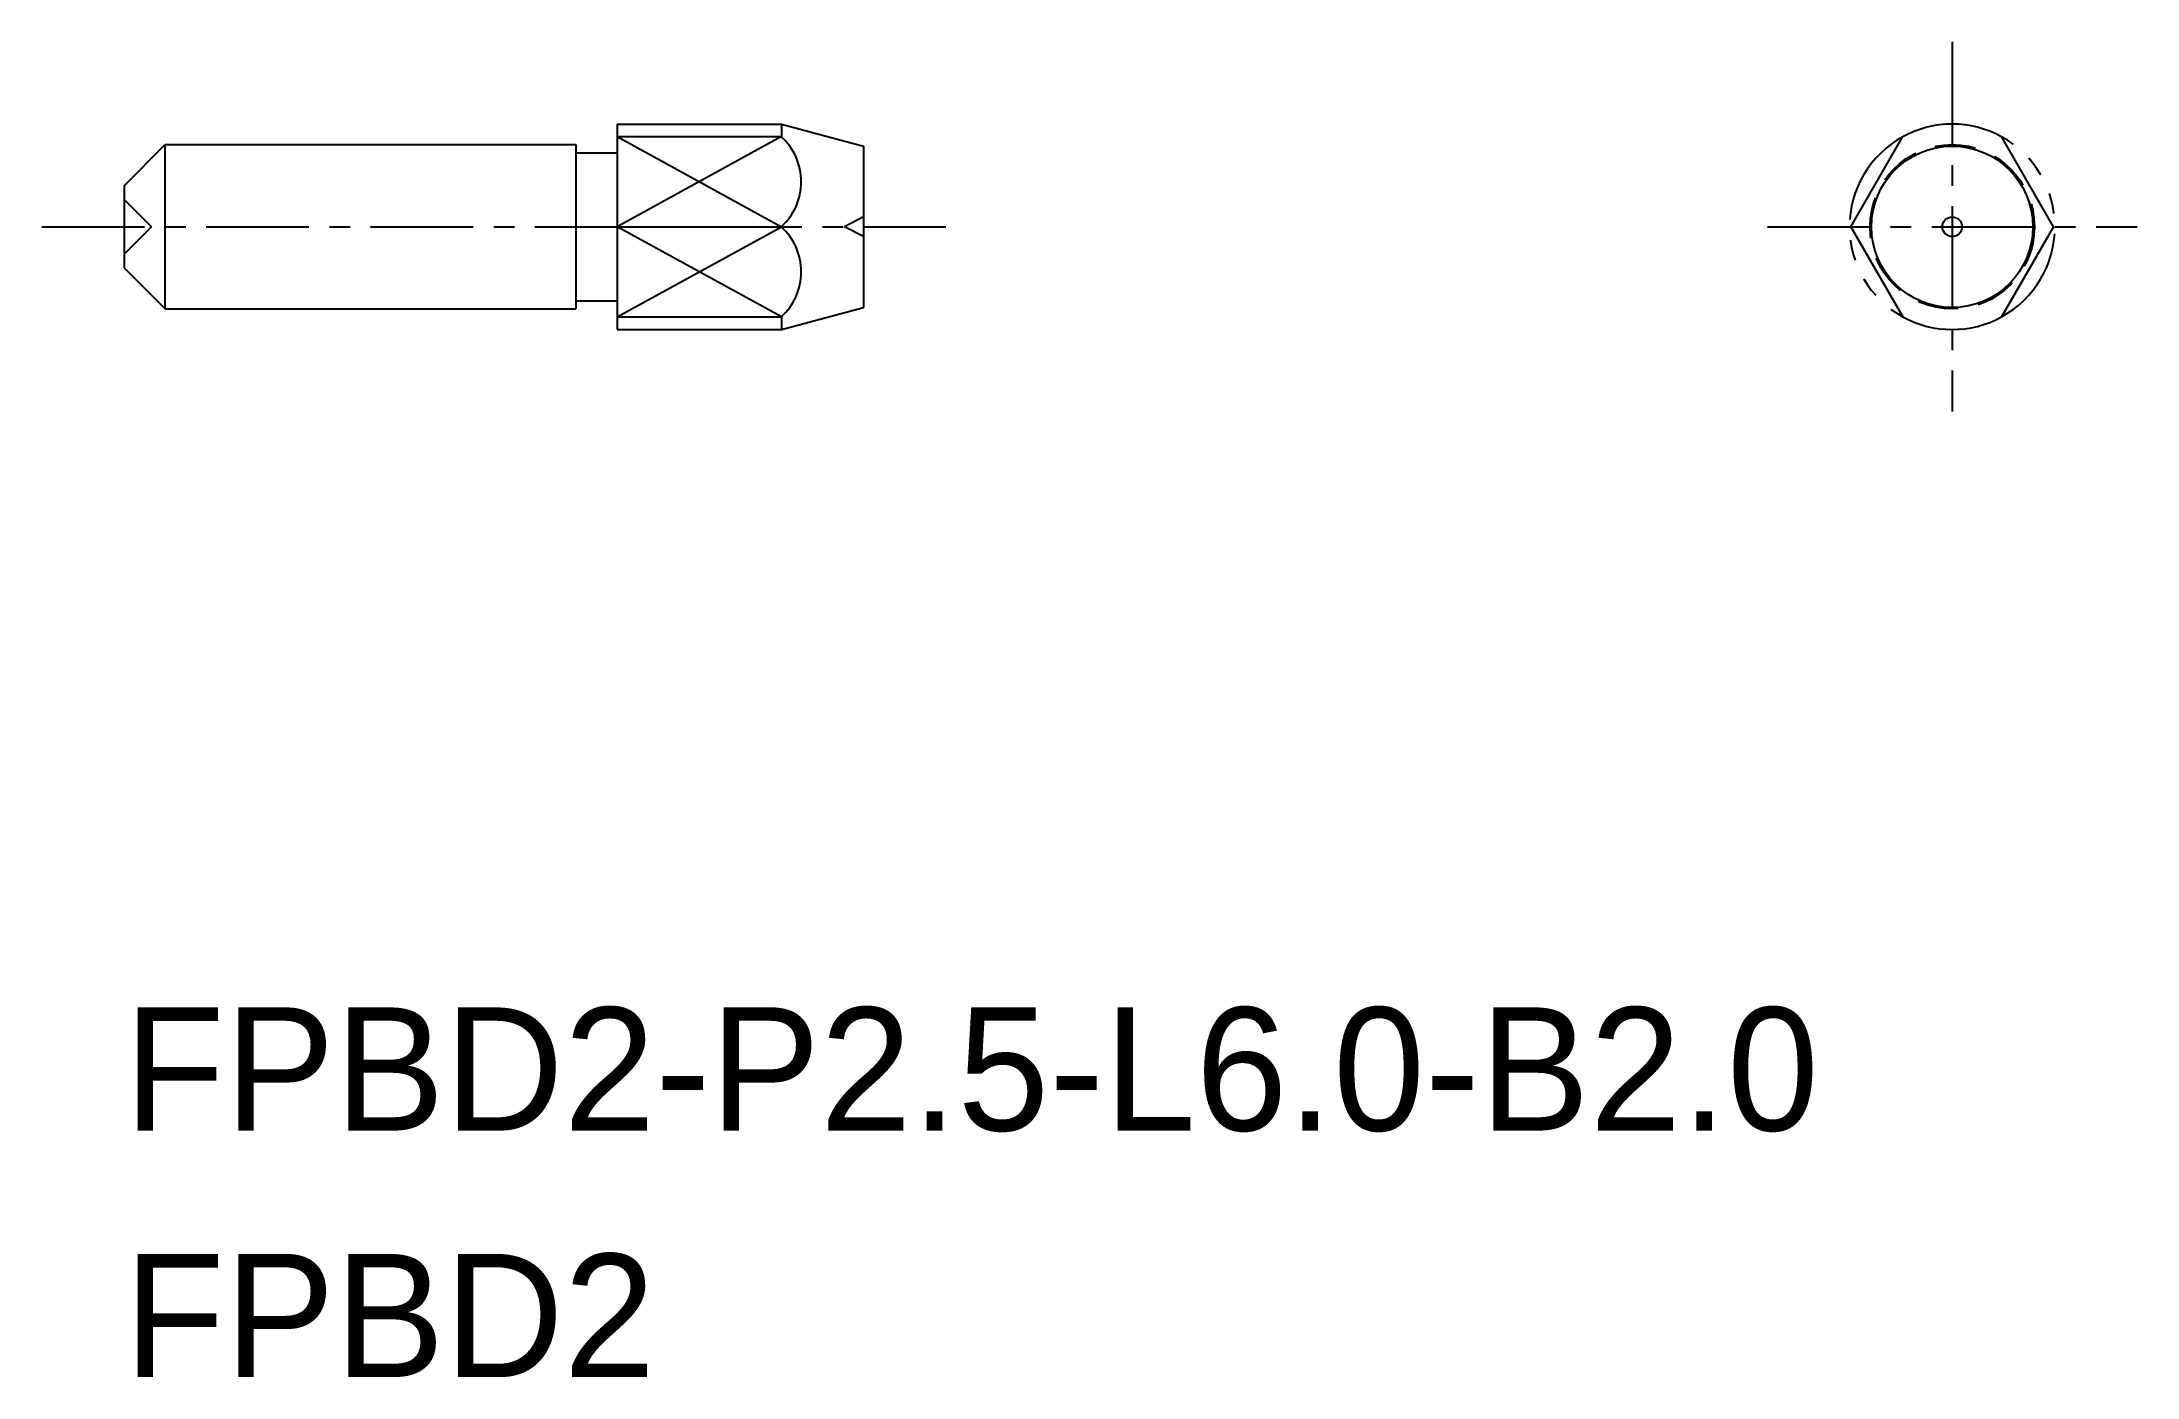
# Model space of a CAD drawing. Extents: x -1567.2 to -1541.7, y -427.6 to -411.3.
import ezdxf

# ---------------------------------------------------------------- set-up
doc = ezdxf.new("R2010")
doc.units = 0
for name, pattern in [('CENTER', [2, 1.25, -0.25, 0.25, -0.25]), ('DASHED', [0.75, 0.5, -0.25]), ('PHANTOM', [2.5, 1.25, -0.25, 0.25, -0.25, 0.25, -0.25])]:
    doc.linetypes.add(name, pattern=pattern)
doc.layers.get('0').update_dxf_attribs({"linetype": 'CONTINUOUS'})
doc.layers.add('CENTER', color=1, linetype='CENTER')

msp = doc.modelspace()

# ---------------------------------------------------------------- linework, layer by layer
at = {"color": 7, "linetype": 'CONTINUOUS'}
for p, q in [((-1560.152, -412.33), (-1558.152, -412.33)), ((-1560.152, -412.33), (-1560.152, -414.83)), ((-1558.152, -412.33), (-1558.152, -412.483)), ((-1558.152, -412.33), (-1557.152, -412.598)), ((-1566.152, -413.08), (-1565.652, -412.58)), ((-1565.652, -414.58), (-1565.652, -412.58)), ((-1565.652, -412.58), (-1560.652, -412.58)), ((-1560.652, -412.58), (-1560.652, -414.58)), ((-1560.152, -412.483), (-1558.152, -412.483)), ((-1545.135, -413.58), (-1544.502, -412.483)), ((-1542.669, -413.58), (-1543.302, -412.483)), ((-1560.652, -412.68), (-1560.152, -412.68)), ((-1557.152, -412.598), (-1557.152, -414.562)), ((-1566.152, -413.08), (-1566.152, -414.08)), ((-1560.152, -413.58), (-1558.152, -413.58)), ((-1545.135, -413.58), (-1544.502, -414.676)), ((-1542.669, -413.58), (-1543.302, -414.676)), ((-1566.152, -414.08), (-1565.652, -414.58)), ((-1565.652, -414.58), (-1560.652, -414.58)), ((-1560.652, -414.48), (-1560.152, -414.48)), ((-1558.152, -414.83), (-1557.152, -414.562)), ((-1560.152, -414.676), (-1558.152, -414.676)), ((-1560.152, -414.83), (-1558.152, -414.83)), ((-1558.152, -414.676), (-1558.152, -414.83))]:
    msp.add_line(p, q, dxfattribs=at)
at = {"color": 3, "linetype": 'CONTINUOUS'}
for p, q in [((-1560.152, -412.483), (-1558.152, -413.58)), ((-1558.152, -412.483), (-1560.152, -413.58)), ((-1558.152, -414.676), (-1560.152, -413.58)), ((-1560.152, -414.676), (-1558.152, -413.58))]:
    msp.add_line(p, q, dxfattribs=at)
at = {"linetype": 'CONTINUOUS'}
for p, q in [((-1566.152, -413.246), (-1565.818, -413.58)), ((-1566.152, -413.914), (-1565.818, -413.58)), ((-1557.152, -413.46), (-1557.382, -413.58)), ((-1557.152, -413.7), (-1557.382, -413.58))]:
    msp.add_line(p, q, dxfattribs=at)
at = {"color": 3, "linetype": 'DASHED'}
msp.add_circle((-1543.902, -413.58), 1, dxfattribs=at)
at = {"color": 7, "linetype": 'CONTINUOUS'}
msp.add_circle((-1543.902, -413.58), 0.982, dxfattribs=at)
at = {"linetype": 'CONTINUOUS'}
msp.add_circle((-1543.902, -413.58), 0.12, dxfattribs=at)
at = {"color": 7, "linetype": 'CONTINUOUS'}
for centre, radius, start, end in [((-1543.902, -413.58), 1.25, 61.3146, 118.6854), ((-1558.653, -413.032), 0.742, 312.3863, 47.6137), ((-1558.653, -414.128), 0.742, 312.3863, 47.6137), ((-1543.902, -413.58), 1.25, 241.3146, 298.6854)]:
    msp.add_arc(centre, radius, start, end, dxfattribs=at)
at = {"color": 3, "linetype": 'PHANTOM'}
for start, end in [(118.6854, 241.3146), (298.6854, 61.3146)]:
    msp.add_arc((-1543.902, -413.58), 1.25, start, end, dxfattribs=at)
at = {"layer": 'CENTER', "color": 1, "linetype": 'CENTER'}
for p, q in [((-1543.902, -411.33), (-1543.902, -415.83)), ((-1567.152, -413.58), (-1556.152, -413.58)), ((-1546.152, -413.58), (-1541.652, -413.58))]:
    msp.add_line(p, q, dxfattribs=at)

# ---------------------------------------------------------------- texts
for s, p in [('FPBD2-P2.5-L6.0-B2.0', (-1566.152, -424.58)), ('FPBD2', (-1566.152, -427.58))]:
    msp.add_text(s, height=1.5).set_placement(p)

doc.saveas('drawing.dxf')
